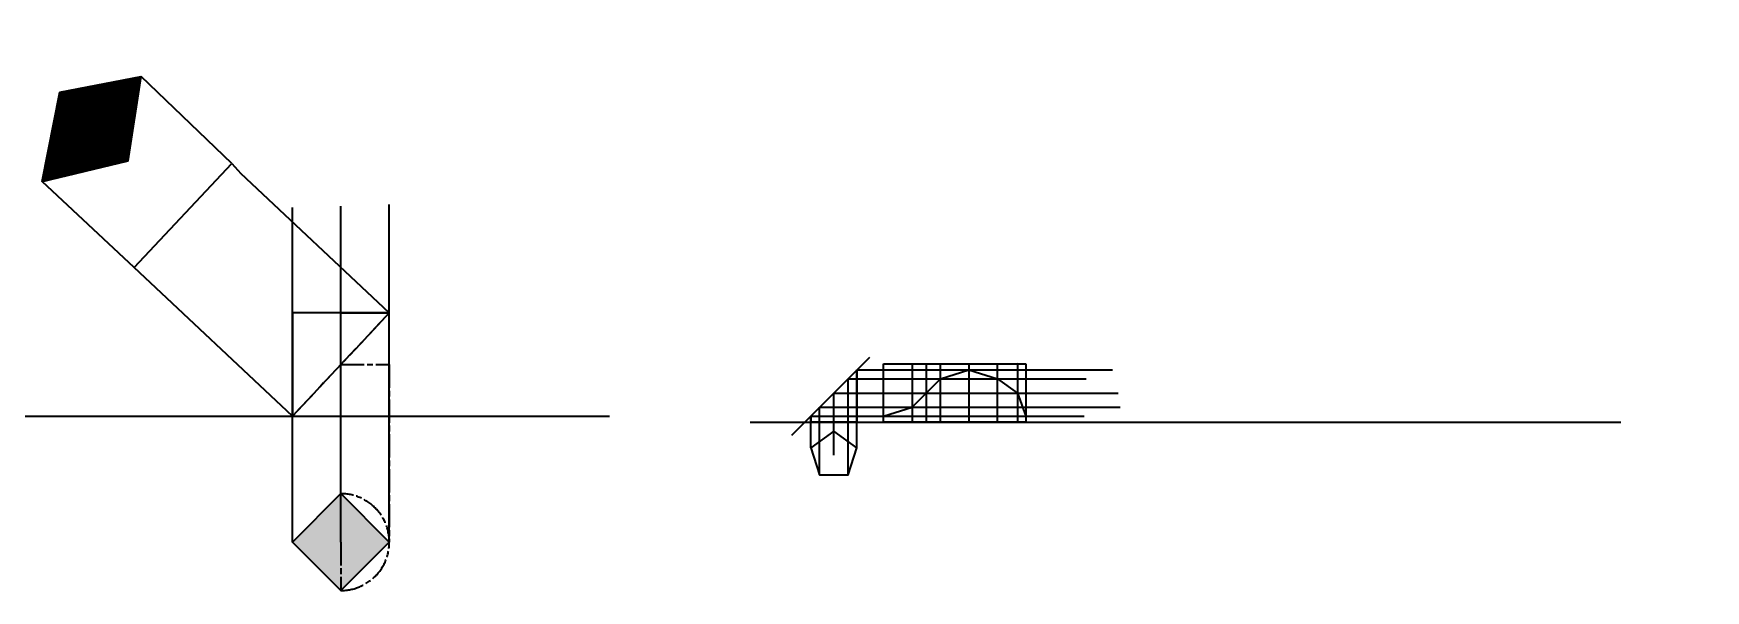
# Model space of a CAD drawing. Header units: millimetres. Extents: x 186 to 71940, y -203 to 575.
# Drawn here: x 35810 to 37536, y -172 to 403 of the extents above; entities that cross this region are included whole.
import ezdxf

# ---------------------------------------------------------------- set-up
doc = ezdxf.new("R2010")
doc.units = ezdxf.units.MM
doc.header["$MEASUREMENT"] = 0
doc.linetypes.add('ACAD_ISO08W100', pattern=[36, 24, -3, 6, -3])

msp = doc.modelspace()

# ---------------------------------------------------------------- hatches: boundary and pattern name
at = {"lineweight": -3, "true_color": 0xffffff, "transparency": 33554483}
h = msp.add_hatch(dxfattribs=at)
h.set_pattern_fill('ANSI32')
h.paths.add_polyline_path([(35920.92, 358.52), (35837.12, 342.21), (35818.89, 249.9), (35907.6, 271.35)])
at = {"linetype": 'ACAD_ISO08W100', "lineweight": -3, "transparency": 33554483}
h = msp.add_hatch(color=1, dxfattribs=at)
h.dxf.hatch_style = 1
h.set_gradient(color1=(0, 0, 255), color2=(255, 255, 0), name='INVCYLINDER')
h.paths.add_polyline_path([(36127.26, -122.19), (36127.26, -72.19), (36077.26, -122.19), (36127.26, -172.19)])
h.paths.add_polyline_path([(36177.26, -122.19), (36127.26, -72.19), (36127.26, -122.19), (36127.26, -172.19)])

# ---------------------------------------------------------------- linework, layer by layer
at = {"color": 7, "lineweight": -3, "true_color": 0xffffff}
for p, q in [((35837.12, 342.21), (35920.92, 358.52)), ((35907.6, 271.35), (35920.92, 358.52)), ((36014.82, 268.61), (35920.92, 358.52)), ((35818.89, 249.9), (35837.12, 342.21)), ((35907.6, 271.35), (35818.89, 249.9)), ((35818.89, 249.9), (35907.6, 271.35)), ((35913.97, 161.24), (36014.82, 268.61)), ((36014.82, 268.61), (36023.86, 258.42)), ((35913.97, 161.24), (35818.89, 249.9)), ((36177.26, 114.32), (36023.86, 258.42)), ((36127.26, -122.19), (36127.26, 224.72)), ((36177.26, -122.19), (36177.26, 226.14)), ((36077.26, -122.19), (36077.26, 223.31)), ((36077.26, 7.86), (35913.97, 161.24)), ((36177.26, 114.32), (36077.26, 114.32)), ((36077.26, 114.32), (36077.26, 7.86)), ((36127.26, 34.32), (36127.26, 114.32)), ((36127.26, 114.32), (36177.26, 114.32)), ((36177.26, 7.86), (36177.26, 114.32)), ((36592.74, -11.83), (36673.3, 68.73)), ((36636.29, 31.72), (36673.3, 68.73)), ((36660.07, -24.82), (36660.07, 55.5)), ((36660.07, 55.5), (36660.07, 1.72)), ((36731.7, 61.72), (36731.7, 1.72)), ((36746.39, 46.42), (36775.77, 55.5)), ((36775.77, 55.5), (36805.15, 46.42)), ((36805.15, 61.72), (36825.93, 62.09)), ((36825.93, 62.09), (36825.93, 1.72)), ((36731.7, 31.72), (36746.39, 46.42)), ((36636.29, 31.72), (36592.74, -11.83)), ((36636.29, 1.72), (36636.29, 31.72)), ((36636.29, 1.72), (36636.29, 31.72)), ((36636.29, -32.54), (36636.29, 27.46)), ((36660.07, 1.72), (36660.07, 27.46)), ((36717.01, 17.03), (36731.7, 31.72)), ((35093.51, 7.86), (36404.58, 7.86)), ((36077.26, 7.86), (36177.26, 7.86)), ((36549.9, 1.72), (37448.87, 1.72)), ((36612.51, -24.82), (36612.51, 7.95)), ((36612.51, 7.95), (36612.51, 1.72)), ((36612.51, 1.72), (36612.51, 7.95)), ((36612.51, 1.72), (36660.07, 1.72)), ((36660.07, 1.72), (36612.51, 1.72)), ((36687.63, 7.95), (36717.01, 17.03)), ((36834.53, 1.72), (36687.63, 1.72)), ((36834.53, 17.03), (36834.53, 7.95)), ((36834.53, 7.95), (36834.53, 1.72)), ((36621.6, -52.77), (36650.99, -52.77))]:
    msp.add_line(p, q, dxfattribs=at)
at = {"color": 7, "linetype": 'ACAD_ISO08W100', "lineweight": -3, "true_color": 0xffffff}
for p, q in [((36177.26, 114.32), (36077.26, 7.86)), ((36127.26, -122.19), (36127.26, -172.19))]:
    msp.add_line(p, q, dxfattribs=at)
at = {"color": 1, "linetype": 'ACAD_ISO08W100', "lineweight": -3}
for p, q in [((36077.26, 7.86), (36177.26, 114.32)), ((36127.26, 61.09), (36177.26, 61.09)), ((36177.26, 61.09), (36177.26, -122.19))]:
    msp.add_line(p, q, dxfattribs=at)
at = {"color": 1, "lineweight": -3}
for p, q in [((36660.07, 55.5), (36923.86, 55.5)), ((36650.99, 46.42), (36896.92, 46.42)), ((36636.29, 31.72), (36929.88, 31.72)), ((36612.51, 7.95), (36894.71, 7.95)), ((36621.6, 17.03), (36931.78, 17.03))]:
    msp.add_line(p, q, dxfattribs=at)
at = {"color": 4, "lineweight": -3}
for p, q in [((36687.63, 1.72), (36687.63, 61.72)), ((36687.63, 61.72), (36717.01, 61.72)), ((36717.01, 61.72), (36717.01, 1.72)), ((36717.01, 61.72), (36746.39, 61.72)), ((36746.39, 1.72), (36746.39, 61.72)), ((36746.39, 61.72), (36775.77, 61.72)), ((36775.77, 61.72), (36775.77, 1.72)), ((36775.77, 61.72), (36805.15, 61.72)), ((36805.15, 1.72), (36805.15, 61.72)), ((36805.15, 61.72), (36834.53, 61.72)), ((36834.53, 61.72), (36834.53, 1.72)), ((36717.01, 1.72), (36746.39, 1.72)), ((36775.77, 1.72), (36805.15, 1.72))]:
    msp.add_line(p, q, dxfattribs=at)
at = {"color": 240, "lineweight": -3, "true_color": 0xed1f24}
for p, q in [((36650.99, -52.77), (36650.99, 46.42)), ((36621.6, -52.77), (36621.6, 17.03))]:
    msp.add_line(p, q, dxfattribs=at)
at = {"lineweight": -3}
for p, q in [((36805.15, 46.42), (36825.93, 31.72)), ((36825.93, 31.72), (36834.53, 7.95))]:
    msp.add_line(p, q, dxfattribs=at)
at = {"color": 7, "lineweight": -3, "true_color": 0xffffff}
for points in [[(36636.29, -7.54), (36612.51, -24.82), (36621.6, -52.77), (36650.99, -52.77), (36660.07, -24.82)], [(36177.26, -122.19), (36127.26, -72.19), (36077.26, -122.19), (36127.26, -172.19)]]:
    msp.add_lwpolyline(points, close=True, dxfattribs=at)
at = {"color": 1, "linetype": 'ACAD_ISO08W100', "lineweight": -3}
msp.add_arc((36127.26, -122.19), 50, 270, 90, dxfattribs=at)

doc.saveas('drawing.dxf')
